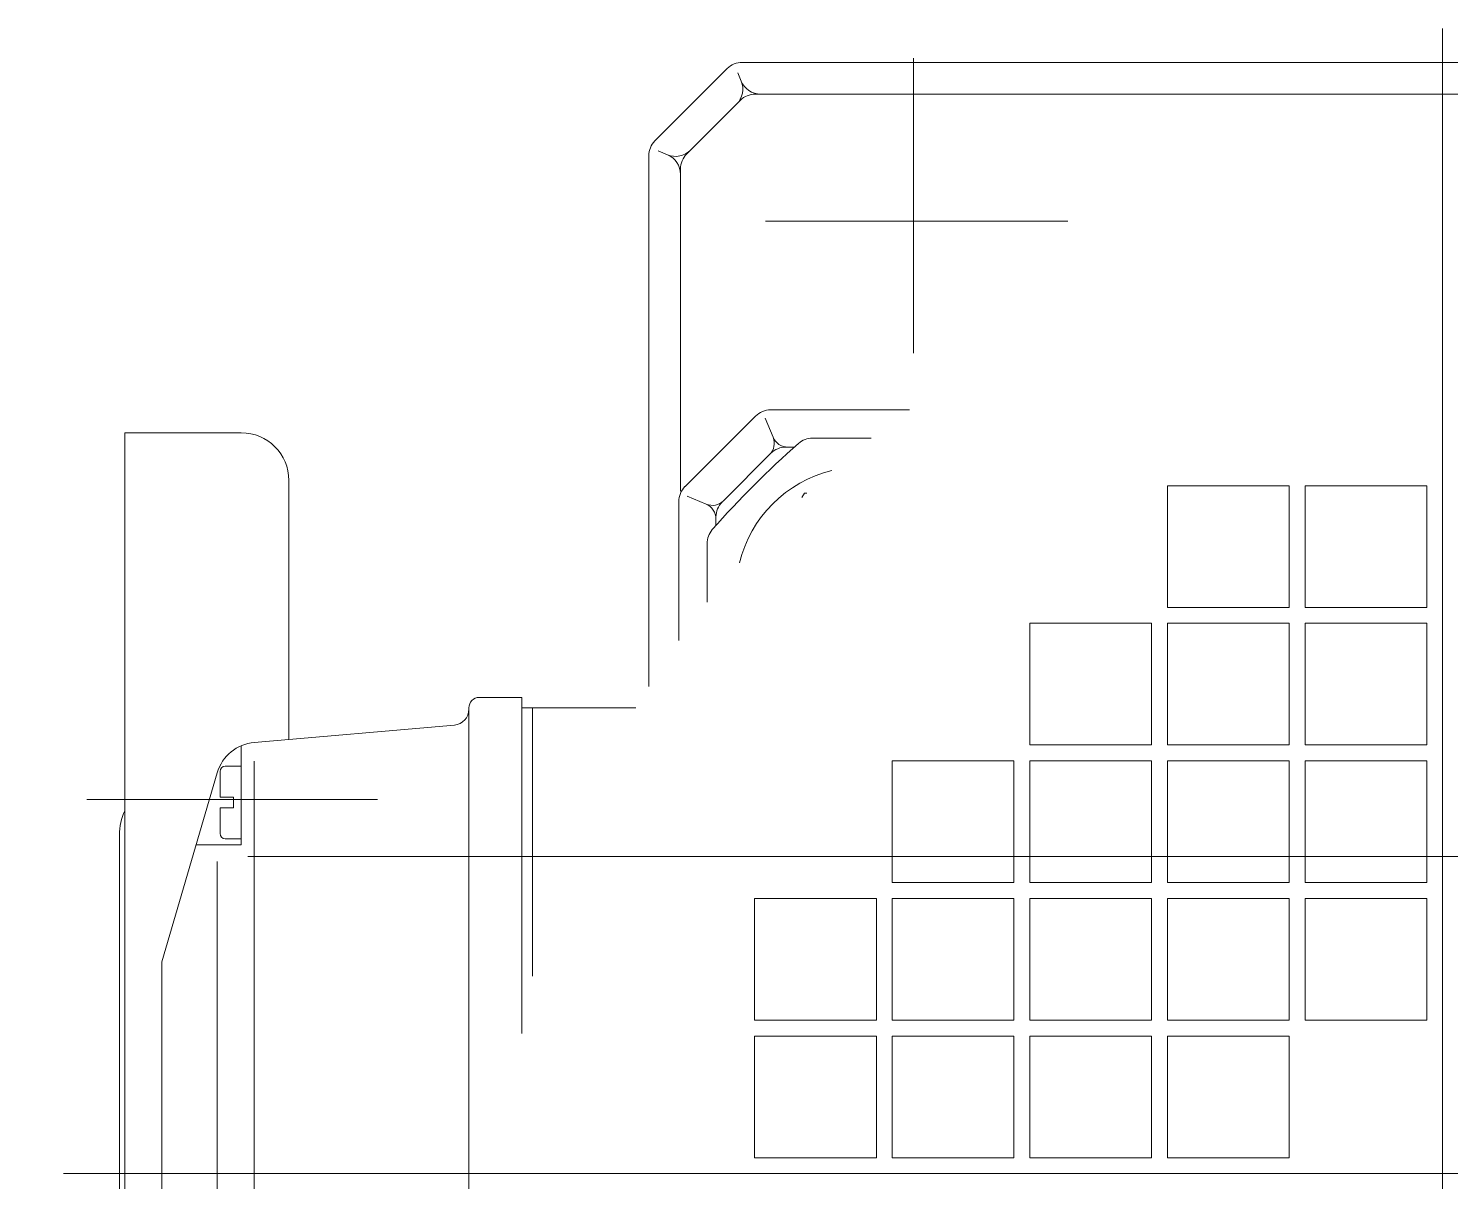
# Model space of a CAD drawing. Header units: millimetres. Extents: x 2085 to 2829, y 1347 to 1643.
# Drawn here: x 2162.0852 to 2162.2196, y 1608.437 to 1608.546 of the extents above; entities that cross this region are included whole.
import ezdxf

# ---------------------------------------------------------------- set-up
doc = ezdxf.new("R2010")
doc.units = ezdxf.units.MM
doc.linetypes.add('HIDDEN2', pattern=[0.1875, 0.125, -0.0625])
doc.layers.get('0').update_dxf_attribs({"color": 251, "lineweight": 9})
doc.layers.add('A-ESTRUCTURA-VIGAS', color=251, linetype='HIDDEN2', lineweight=13)
doc.layers.add('A-SANITARIOS', color=251, linetype='Continuous', lineweight=13)

# ---------------------------------------------------------------- blocks, each defined once
blk = doc.blocks.new('estructuras sotano 1')
at = {"layer": 'A-ESTRUCTURA-VIGAS'}
blk.add_lwpolyline([(13.07999995036516, 5.630015736445785), (18.93999988865107, 5.630015736445785)], dxfattribs=at)
blk = doc.blocks.new('BOMBAS-28.02.2025')
at = {"layer": 'A-SANITARIOS'}
for p, q in [((4.287866207043407, -5.759061563760042, -9.61752527069772e-07), (4.287866207043407, -5.541757486760616, -9.61752527069772e-07)), ((4.287866207043407, -5.759061563760042, -9.61752527069772e-07), (4.287866207043407, -5.541757486760616, -9.61752527069772e-07)), ((4.237866208160995, -5.544563364237547, -9.61752527069772e-07), (4.237866208160995, -5.572434641420841, -9.61752527069772e-07)), ((4.237866208160995, -5.544563364237547, -9.61752527069772e-07), (4.237866208160995, -5.572434641420841, -9.61752527069772e-07)), ((4.220282007212518, -5.545548543334007, -9.61752527069772e-07), (4.213453231583117, -5.55237714573741, -9.61752527069772e-07)), ((4.220282007212518, -5.545548543334007, -9.61752527069772e-07), (4.213453231583117, -5.55237714573741, -9.61752527069772e-07)), ((4.22159915251541, -5.546726372092962, -9.61752527069772e-07), (4.221280832047341, -5.545957904309034, -9.61752527069772e-07)), ((4.22159915251541, -5.546726372092962, -9.61752527069772e-07), (4.221280832047341, -5.545957904309034, -9.61752527069772e-07)), ((4.354035642201779, -5.544961282983422, -9.61752527069772e-07), (4.221693845669506, -5.544961282983422, -9.61752527069772e-07)), ((4.354035642201779, -5.544961282983422, -9.61752527069772e-07), (4.221693845669506, -5.544961282983422, -9.61752527069772e-07)), ((4.22152458151686, -5.548548584803939, -9.61752527069772e-07), (4.216452975029824, -5.553620059043169, -9.61752527069772e-07)), ((4.22152458151686, -5.548548584803939, -9.61752527069772e-07), (4.216452975029824, -5.553620059043169, -9.61752527069772e-07)), ((4.352793455327628, -5.547961283475161, -9.61752527069772e-07), (4.222937008569716, -5.547961283475161, -9.61752527069772e-07)), ((4.352793455327628, -5.547961283475161, -9.61752527069772e-07), (4.222937008569716, -5.547961283475161, -9.61752527069772e-07)), ((4.212866207788466, -5.553789867088199, -9.61752527069772e-07), (4.212866207788466, -5.603928690776229, -9.61752527069772e-07)), ((4.212866207788466, -5.553789867088199, -9.61752527069772e-07), (4.212866207788466, -5.603928690776229, -9.61752527069772e-07)), ((4.214632975141285, -5.553693192079663, -9.61752527069772e-07), (4.213757144490955, -5.553330404683948, -9.61752527069772e-07)), ((4.214632975141285, -5.553693192079663, -9.61752527069772e-07), (4.213757144490955, -5.553330404683948, -9.61752527069772e-07)), ((4.215866208280204, -5.555032724514604, -9.61752527069772e-07), (4.215866208280204, -5.585471598431468, -9.61752527069772e-07)), ((4.215866208280204, -5.555032724514604, -9.61752527069772e-07), (4.215866208280204, -5.585471598431468, -9.61752527069772e-07)), ((4.223886959458468, -5.559961283579469, -9.61752527069772e-07), (4.25245067870128, -5.559961283579469, -9.61752527069772e-07)), ((4.223886959458468, -5.559961283579469, -9.61752527069772e-07), (4.25245067870128, -5.559961283579469, -9.61752527069772e-07)), ((4.21628897471237, -5.58504893258214, -9.61752527069772e-07), (4.222953835705994, -5.578384071588516, -9.61752527069772e-07)), ((4.21628897471237, -5.58504893258214, -9.61752527069772e-07), (4.222953835705994, -5.578384071588516, -9.61752527069772e-07)), ((4.224367430637358, -5.577797770500183, -9.61752527069772e-07), (4.237503171170829, -5.577797770500183, -9.61752527069772e-07)), ((4.224367430637358, -5.577797770500183, -9.61752527069772e-07), (4.237503171170829, -5.577797770500183, -9.61752527069772e-07)), ((4.224611107463716, -5.580385107547045, -9.61752527069772e-07), (4.223866330663441, -5.578587086871266, -9.61752527069772e-07)), ((4.224611107463716, -5.580385107547045, -9.61752527069772e-07), (4.223866330663441, -5.578587086871266, -9.61752527069772e-07)), ((4.163364742154954, -5.579961374402046, -9.61752527069772e-07), (4.174364740232704, -5.579961374402046, -9.61752527069772e-07)), ((4.163364742154954, -5.579961374402046, -9.61752527069772e-07), (4.163364742154954, -5.719961190596223, -9.61752527069772e-07)), ((4.163364742154954, -5.579961374402046, -9.61752527069772e-07), (4.174364740232704, -5.579961374402046, -9.61752527069772e-07)), ((4.163364742154954, -5.579961374402046, -9.61752527069772e-07), (4.163364742154954, -5.719961190596223, -9.61752527069772e-07)), ((4.233886961097596, -5.580461284145713, -9.61752527069772e-07), (4.228338377753971, -5.580461284145713, -9.61752527069772e-07)), ((4.233886961097596, -5.580461284145713, -9.61752527069772e-07), (4.228338377753971, -5.580461284145713, -9.61752527069772e-07)), ((4.224408790672896, -5.581897852942348, -9.61752527069772e-07), (4.219925070385216, -5.586381576955318, -9.61752527069772e-07)), ((4.224408790672896, -5.581897852942348, -9.61752527069772e-07), (4.219925070385216, -5.586381576955318, -9.61752527069772e-07)), ((4.226621087844251, -5.581311289221048, -9.61752527069772e-07), (4.225822018663166, -5.581311289221048, -9.61752527069772e-07)), ((4.226621087844251, -5.581311289221048, -9.61752527069772e-07), (4.225822018663166, -5.581311289221048, -9.61752527069772e-07)), ((4.178864741901634, -5.584461161866784, -9.61752527069772e-07), (4.178864741901634, -5.608939860016108, -9.61752527069772e-07)), ((4.178864741901634, -5.584461161866784, -9.61752527069772e-07), (4.178864741901634, -5.608939860016108, -9.61752527069772e-07)), ((4.27336620746064, -5.584961283951998, -9.61752527069772e-07), (4.261866206506966, -5.584961283951998, -9.61752527069772e-07)), ((4.261866206506966, -5.584961283951998, -9.61752527069772e-07), (4.261866206506966, -5.596461283043027, -9.61752527069772e-07)), ((4.27336620746064, -5.584961283951998, -9.61752527069772e-07), (4.261866206506966, -5.584961283951998, -9.61752527069772e-07)), ((4.261866206506966, -5.584961283951998, -9.61752527069772e-07), (4.261866206506966, -5.596461283043027, -9.61752527069772e-07)), ((4.27336620746064, -5.584961283951998, -9.61752527069772e-07), (4.27336620746064, -5.596461283043027, -9.61752527069772e-07)), ((4.27336620746064, -5.584961283951998, -9.61752527069772e-07), (4.27336620746064, -5.596461283043027, -9.61752527069772e-07)), ((4.274866206775187, -5.584961283951998, -9.61752527069772e-07), (4.274866206775187, -5.596461283043027, -9.61752527069772e-07)), ((4.286366207728861, -5.584961283951998, -9.61752527069772e-07), (4.274866206775187, -5.584961283951998, -9.61752527069772e-07)), ((4.274866206775187, -5.584961283951998, -9.61752527069772e-07), (4.274866206775187, -5.596461283043027, -9.61752527069772e-07)), ((4.286366207728861, -5.584961283951998, -9.61752527069772e-07), (4.274866206775187, -5.584961283951998, -9.61752527069772e-07)), ((4.286366207728861, -5.584961283951998, -9.61752527069772e-07), (4.286366207728861, -5.596461283043027, -9.61752527069772e-07)), ((4.286366207728861, -5.584961283951998, -9.61752527069772e-07), (4.286366207728861, -5.596461283043027, -9.61752527069772e-07)), ((4.215702878515003, -5.586462534964085, -9.61752527069772e-07), (4.215702878515003, -5.599598063156009, -9.61752527069772e-07)), ((4.215702878515003, -5.586462534964085, -9.61752527069772e-07), (4.215702878515003, -5.599598063156009, -9.61752527069772e-07)), ((4.216486195306061, -5.585958950221539, -9.61752527069772e-07), (4.21828996783006, -5.586706101894379, -9.61752527069772e-07)), ((4.216486195306061, -5.585958950221539, -9.61752527069772e-07), (4.21828996783006, -5.586706101894379, -9.61752527069772e-07)), ((4.227581886778353, -5.585661076009274, -9.61752527069772e-07), (4.227337558026193, -5.586084257811308, -9.61752527069772e-07)), ((4.227581886778353, -5.585661076009274, -9.61752527069772e-07), (4.227337558026193, -5.586084257811308, -9.61752527069772e-07)), ((4.227581782470224, -5.585661051794887, -9.61752527069772e-07), (4.227787347714184, -5.585661051794887, -9.61752527069772e-07)), ((4.227581782470224, -5.585661051794887, -9.61752527069772e-07), (4.227787347714184, -5.585661051794887, -9.61752527069772e-07)), ((4.219216304103611, -5.588716227561235, -9.61752527069772e-07), (4.219216304103611, -5.587917948141694, -9.61752527069772e-07)), ((4.219216304103611, -5.588716227561235, -9.61752527069772e-07), (4.219216304103611, -5.587917948141694, -9.61752527069772e-07)), ((4.218368157948134, -5.59597959369421, -9.61752527069772e-07), (4.218368157948134, -5.59043232165277, -9.61752527069772e-07)), ((4.218368157948134, -5.59597959369421, -9.61752527069772e-07), (4.218368157948134, -5.59043232165277, -9.61752527069772e-07)), ((4.27336620746064, -5.596461283043027, -9.61752527069772e-07), (4.261866206506966, -5.596461283043027, -9.61752527069772e-07)), ((4.27336620746064, -5.596461283043027, -9.61752527069772e-07), (4.261866206506966, -5.596461283043027, -9.61752527069772e-07)), ((4.286366207728861, -5.596461283043027, -9.61752527069772e-07), (4.274866206775187, -5.596461283043027, -9.61752527069772e-07)), ((4.286366207728861, -5.596461283043027, -9.61752527069772e-07), (4.274866206775187, -5.596461283043027, -9.61752527069772e-07)), ((4.260366207192419, -5.597961282357574, -9.61752527069772e-07), (4.24886620810139, -5.597961282357574, -9.61752527069772e-07)), ((4.24886620810139, -5.597961282357574, -9.61752527069772e-07), (4.24886620810139, -5.609461283311248, -9.61752527069772e-07)), ((4.260366207192419, -5.597961282357574, -9.61752527069772e-07), (4.24886620810139, -5.597961282357574, -9.61752527069772e-07)), ((4.24886620810139, -5.597961282357574, -9.61752527069772e-07), (4.24886620810139, -5.609461283311248, -9.61752527069772e-07)), ((4.260366207192419, -5.597961282357574, -9.61752527069772e-07), (4.260366207192419, -5.609461283311248, -9.61752527069772e-07)), ((4.260366207192419, -5.597961282357574, -9.61752527069772e-07), (4.260366207192419, -5.609461283311248, -9.61752527069772e-07)), ((4.27336620746064, -5.597961282357574, -9.61752527069772e-07), (4.261866206506966, -5.597961282357574, -9.61752527069772e-07)), ((4.261866206506966, -5.597961282357574, -9.61752527069772e-07), (4.261866206506966, -5.609461283311248, -9.61752527069772e-07)), ((4.27336620746064, -5.597961282357574, -9.61752527069772e-07), (4.261866206506966, -5.597961282357574, -9.61752527069772e-07)), ((4.261866206506966, -5.597961282357574, -9.61752527069772e-07), (4.261866206506966, -5.609461283311248, -9.61752527069772e-07)), ((4.27336620746064, -5.597961282357574, -9.61752527069772e-07), (4.27336620746064, -5.609461283311248, -9.61752527069772e-07)), ((4.27336620746064, -5.597961282357574, -9.61752527069772e-07), (4.27336620746064, -5.609461283311248, -9.61752527069772e-07)), ((4.286366207728861, -5.597961282357574, -9.61752527069772e-07), (4.274866206775187, -5.597961282357574, -9.61752527069772e-07)), ((4.274866206775187, -5.597961282357574, -9.61752527069772e-07), (4.274866206775187, -5.609461283311248, -9.61752527069772e-07)), ((4.286366207728861, -5.597961282357574, -9.61752527069772e-07), (4.274866206775187, -5.597961282357574, -9.61752527069772e-07)), ((4.274866206775187, -5.597961282357574, -9.61752527069772e-07), (4.274866206775187, -5.609461283311248, -9.61752527069772e-07)), ((4.286366207728861, -5.597961282357574, -9.61752527069772e-07), (4.286366207728861, -5.609461283311248, -9.61752527069772e-07)), ((4.286366207728861, -5.597961282357574, -9.61752527069772e-07), (4.286366207728861, -5.609461283311248, -9.61752527069772e-07)), ((4.200866207684157, -5.60496131516993, -9.61752527069772e-07), (4.196866207028506, -5.60496131516993, -9.61752527069772e-07)), ((4.200866207684157, -5.60496131516993, -9.61752527069772e-07), (4.196866207028506, -5.60496131516993, -9.61752527069772e-07)), ((4.200866207684157, -5.60496131516993, -9.61752527069772e-07), (4.200866207684157, -5.636732522398233, -9.61752527069772e-07)), ((4.200866207684157, -5.60496131516993, -9.61752527069772e-07), (4.200866207684157, -5.636732522398233, -9.61752527069772e-07)), ((4.195866206864594, -5.605961283668876, -9.61752527069772e-07), (4.195866206864594, -5.606086283922195, -9.61752527069772e-07)), ((4.195866206864594, -5.605961283668876, -9.61752527069772e-07), (4.195866206864594, -5.606086283922195, -9.61752527069772e-07)), ((4.195866206864594, -5.606086283922195, -9.61752527069772e-07), (4.195866206864594, -5.693836526945233, -9.61752527069772e-07)), ((4.195866206864594, -5.606086283922195, -9.61752527069772e-07), (4.195866206864594, -5.693836526945233, -9.61752527069772e-07)), ((4.211656002531527, -5.605961313471198, -9.61752527069772e-07), (4.200866207684157, -5.605961313471198, -9.61752527069772e-07)), ((4.211656002531527, -5.605961313471198, -9.61752527069772e-07), (4.200866207684157, -5.605961313471198, -9.61752527069772e-07)), ((4.20186620784807, -5.605961313471198, -9.61752527069772e-07), (4.20186620784807, -5.631306802853942, -9.61752527069772e-07)), ((4.20186620784807, -5.605961313471198, -9.61752527069772e-07), (4.20186620784807, -5.631306802853942, -9.61752527069772e-07)), ((4.175590327213285, -5.609224550426006, -9.61752527069772e-07), (4.194496030191658, -5.60758057795465, -9.61752527069772e-07)), ((4.175590327213285, -5.609224550426006, -9.61752527069772e-07), (4.194496030191658, -5.60758057795465, -9.61752527069772e-07)), ((4.174366207997082, -5.609530864283442, -9.61752527069772e-07), (4.174366207997082, -5.618898050859571, -9.61752527069772e-07)), ((4.174366207997082, -5.609530864283442, -9.61752527069772e-07), (4.174366207997082, -5.618898050859571, -9.61752527069772e-07)), ((4.260366207192419, -5.609461283311248, -9.61752527069772e-07), (4.24886620810139, -5.609461283311248, -9.61752527069772e-07)), ((4.260366207192419, -5.609461283311248, -9.61752527069772e-07), (4.24886620810139, -5.609461283311248, -9.61752527069772e-07)), ((4.27336620746064, -5.609461283311248, -9.61752527069772e-07), (4.261866206506966, -5.609461283311248, -9.61752527069772e-07)), ((4.27336620746064, -5.609461283311248, -9.61752527069772e-07), (4.261866206506966, -5.609461283311248, -9.61752527069772e-07)), ((4.286366207728861, -5.609461283311248, -9.61752527069772e-07), (4.274866206775187, -5.609461283311248, -9.61752527069772e-07)), ((4.286366207728861, -5.609461283311248, -9.61752527069772e-07), (4.274866206775187, -5.609461283311248, -9.61752527069772e-07)), ((4.166866207699059, -5.629961429163814, -9.61752527069772e-07), (4.17209796255338, -5.612086260691285, -9.61752527069772e-07)), ((4.166866207699059, -5.629961429163814, -9.61752527069772e-07), (4.17209796255338, -5.612086260691285, -9.61752527069772e-07)), ((4.172357907722471, -5.61196805909276, -9.61752527069772e-07), (4.172357907722471, -5.614398051053286, -9.61752527069772e-07)), ((4.172357907722471, -5.61196805909276, -9.61752527069772e-07), (4.172357907722471, -5.614398051053286, -9.61752527069772e-07)), ((4.174366207997082, -5.611468058079481, -9.61752527069772e-07), (4.172857906873105, -5.611468058079481, -9.61752527069772e-07)), ((4.174366207997082, -5.611468058079481, -9.61752527069772e-07), (4.172857906873105, -5.611468058079481, -9.61752527069772e-07)), ((4.175590573082445, -5.610976694151759, -9.61752527069772e-07), (4.175590573082445, -5.689256235957146, -9.61752527069772e-07)), ((4.175590573082445, -5.610976694151759, -9.61752527069772e-07), (4.175590573082445, -5.689256235957146, -9.61752527069772e-07)), ((4.247366206924198, -5.610961282625794, -9.61752527069772e-07), (4.235866207833169, -5.610961282625794, -9.61752527069772e-07)), ((4.235866207833169, -5.610961282625794, -9.61752527069772e-07), (4.235866207833169, -5.622461283579469, -9.61752527069772e-07)), ((4.247366206924198, -5.610961282625794, -9.61752527069772e-07), (4.235866207833169, -5.610961282625794, -9.61752527069772e-07)), ((4.235866207833169, -5.610961282625794, -9.61752527069772e-07), (4.235866207833169, -5.622461283579469, -9.61752527069772e-07)), ((4.247366206924198, -5.610961282625794, -9.61752527069772e-07), (4.247366206924198, -5.622461283579469, -9.61752527069772e-07)), ((4.247366206924198, -5.610961282625794, -9.61752527069772e-07), (4.247366206924198, -5.622461283579469, -9.61752527069772e-07)), ((4.260366207192419, -5.610961282625794, -9.61752527069772e-07), (4.24886620810139, -5.610961282625794, -9.61752527069772e-07)), ((4.24886620810139, -5.610961282625794, -9.61752527069772e-07), (4.24886620810139, -5.622461283579469, -9.61752527069772e-07)), ((4.260366207192419, -5.610961282625794, -9.61752527069772e-07), (4.24886620810139, -5.610961282625794, -9.61752527069772e-07)), ((4.24886620810139, -5.610961282625794, -9.61752527069772e-07), (4.24886620810139, -5.622461283579469, -9.61752527069772e-07)), ((4.260366207192419, -5.610961282625794, -9.61752527069772e-07), (4.260366207192419, -5.622461283579469, -9.61752527069772e-07)), ((4.260366207192419, -5.610961282625794, -9.61752527069772e-07), (4.260366207192419, -5.622461283579469, -9.61752527069772e-07)), ((4.27336620746064, -5.610961282625794, -9.61752527069772e-07), (4.261866206506966, -5.610961282625794, -9.61752527069772e-07)), ((4.261866206506966, -5.610961282625794, -9.61752527069772e-07), (4.261866206506966, -5.622461283579469, -9.61752527069772e-07)), ((4.27336620746064, -5.610961282625794, -9.61752527069772e-07), (4.261866206506966, -5.610961282625794, -9.61752527069772e-07)), ((4.261866206506966, -5.610961282625794, -9.61752527069772e-07), (4.261866206506966, -5.622461283579469, -9.61752527069772e-07)), ((4.27336620746064, -5.610961282625794, -9.61752527069772e-07), (4.27336620746064, -5.622461283579469, -9.61752527069772e-07)), ((4.27336620746064, -5.610961282625794, -9.61752527069772e-07), (4.27336620746064, -5.622461283579469, -9.61752527069772e-07)), ((4.286366207728861, -5.610961282625794, -9.61752527069772e-07), (4.274866206775187, -5.610961282625794, -9.61752527069772e-07)), ((4.274866206775187, -5.610961282625794, -9.61752527069772e-07), (4.274866206775187, -5.622461283579469, -9.61752527069772e-07)), ((4.286366207728861, -5.610961282625794, -9.61752527069772e-07), (4.274866206775187, -5.610961282625794, -9.61752527069772e-07)), ((4.274866206775187, -5.610961282625794, -9.61752527069772e-07), (4.274866206775187, -5.622461283579469, -9.61752527069772e-07)), ((4.286366207728861, -5.610961282625794, -9.61752527069772e-07), (4.286366207728861, -5.622461283579469, -9.61752527069772e-07)), ((4.286366207728861, -5.610961282625794, -9.61752527069772e-07), (4.286366207728861, -5.622461283579469, -9.61752527069772e-07)), ((4.159773431922076, -5.614605905488133, -9.61752527069772e-07), (4.187232418189524, -5.614605905488133, -9.61752527069772e-07)), ((4.159773431922076, -5.614605905488133, -9.61752527069772e-07), (4.187232418189524, -5.614605905488133, -9.61752527069772e-07)), ((4.172357907722471, -5.614398051053286, -9.61752527069772e-07), (4.173627928103087, -5.614398051053286, -9.61752527069772e-07)), ((4.172357907722471, -5.614398051053286, -9.61752527069772e-07), (4.173627928103087, -5.614398051053286, -9.61752527069772e-07)), ((4.173627928103087, -5.614398051053286, -9.61752527069772e-07), (4.173627928103087, -5.615398051217198, -9.61752527069772e-07)), ((4.173627928103087, -5.614398051053286, -9.61752527069772e-07), (4.173627928103087, -5.615398051217198, -9.61752527069772e-07)), ((4.173627928103087, -5.615398051217198, -9.61752527069772e-07), (4.172357907722471, -5.615398051217198, -9.61752527069772e-07)), ((4.172357907722471, -5.615398051217198, -9.61752527069772e-07), (4.172357907722471, -5.617828043177724, -9.61752527069772e-07)), ((4.173627928103087, -5.615398051217198, -9.61752527069772e-07), (4.172357907722471, -5.615398051217198, -9.61752527069772e-07)), ((4.172357907722471, -5.615398051217198, -9.61752527069772e-07), (4.172357907722471, -5.617828043177724, -9.61752527069772e-07)), ((4.16286474300432, -5.617961008101702, -9.61752527069772e-07), (4.16286474300432, -5.681961558759212, -9.61752527069772e-07)), ((4.16286474300432, -5.617961008101702, -9.61752527069772e-07), (4.16286474300432, -5.681961558759212, -9.61752527069772e-07)), ((4.172857906873105, -5.618328044191003, -9.61752527069772e-07), (4.174366207997082, -5.618328044191003, -9.61752527069772e-07)), ((4.172857906873105, -5.618328044191003, -9.61752527069772e-07), (4.174366207997082, -5.618328044191003, -9.61752527069772e-07)), ((4.170104244927643, -5.618898050859571, -9.61752527069772e-07), (4.174366207997082, -5.618898050859571, -9.61752527069772e-07)), ((4.170104244927643, -5.618898050859571, -9.61752527069772e-07), (4.174366207997082, -5.618898050859571, -9.61752527069772e-07)), ((4.17209814322996, -5.620464945212007, -9.61752527069772e-07), (4.17209814322996, -5.678949808701873, -9.61752527069772e-07)), ((4.17209814322996, -5.620464945212007, -9.61752527069772e-07), (4.17209814322996, -5.678949808701873, -9.61752527069772e-07)), ((4.247366206924198, -5.622461283579469, -9.61752527069772e-07), (4.235866207833169, -5.622461283579469, -9.61752527069772e-07)), ((4.247366206924198, -5.622461283579469, -9.61752527069772e-07), (4.235866207833169, -5.622461283579469, -9.61752527069772e-07)), ((4.260366207192419, -5.622461283579469, -9.61752527069772e-07), (4.24886620810139, -5.622461283579469, -9.61752527069772e-07)), ((4.260366207192419, -5.622461283579469, -9.61752527069772e-07), (4.24886620810139, -5.622461283579469, -9.61752527069772e-07)), ((4.27336620746064, -5.622461283579469, -9.61752527069772e-07), (4.261866206506966, -5.622461283579469, -9.61752527069772e-07)), ((4.27336620746064, -5.622461283579469, -9.61752527069772e-07), (4.261866206506966, -5.622461283579469, -9.61752527069772e-07)), ((4.286366207728861, -5.622461283579469, -9.61752527069772e-07), (4.274866206775187, -5.622461283579469, -9.61752527069772e-07)), ((4.286366207728861, -5.622461283579469, -9.61752527069772e-07), (4.274866206775187, -5.622461283579469, -9.61752527069772e-07)), ((4.234366206655977, -5.623961282894015, -9.61752527069772e-07), (4.222866209427593, -5.623961282894015, -9.61752527069772e-07)), ((4.222866209427593, -5.623961282894015, -9.61752527069772e-07), (4.222866209427593, -5.63546128384769, -9.61752527069772e-07)), ((4.234366206655977, -5.623961282894015, -9.61752527069772e-07), (4.222866209427593, -5.623961282894015, -9.61752527069772e-07)), ((4.222866209427593, -5.623961282894015, -9.61752527069772e-07), (4.222866209427593, -5.63546128384769, -9.61752527069772e-07)), ((4.234366206655977, -5.623961282894015, -9.61752527069772e-07), (4.234366206655977, -5.63546128384769, -9.61752527069772e-07)), ((4.234366206655977, -5.623961282894015, -9.61752527069772e-07), (4.234366206655977, -5.63546128384769, -9.61752527069772e-07)), ((4.247366206924198, -5.623961282894015, -9.61752527069772e-07), (4.235866207833169, -5.623961282894015, -9.61752527069772e-07)), ((4.235866207833169, -5.623961282894015, -9.61752527069772e-07), (4.235866207833169, -5.63546128384769, -9.61752527069772e-07)), ((4.247366206924198, -5.623961282894015, -9.61752527069772e-07), (4.235866207833169, -5.623961282894015, -9.61752527069772e-07)), ((4.235866207833169, -5.623961282894015, -9.61752527069772e-07), (4.235866207833169, -5.63546128384769, -9.61752527069772e-07)), ((4.247366206924198, -5.623961282894015, -9.61752527069772e-07), (4.247366206924198, -5.63546128384769, -9.61752527069772e-07)), ((4.247366206924198, -5.623961282894015, -9.61752527069772e-07), (4.247366206924198, -5.63546128384769, -9.61752527069772e-07)), ((4.260366207192419, -5.623961282894015, -9.61752527069772e-07), (4.24886620810139, -5.623961282894015, -9.61752527069772e-07)), ((4.24886620810139, -5.623961282894015, -9.61752527069772e-07), (4.24886620810139, -5.63546128384769, -9.61752527069772e-07)), ((4.260366207192419, -5.623961282894015, -9.61752527069772e-07), (4.24886620810139, -5.623961282894015, -9.61752527069772e-07)), ((4.24886620810139, -5.623961282894015, -9.61752527069772e-07), (4.24886620810139, -5.63546128384769, -9.61752527069772e-07)), ((4.260366207192419, -5.623961282894015, -9.61752527069772e-07), (4.260366207192419, -5.63546128384769, -9.61752527069772e-07)), ((4.260366207192419, -5.623961282894015, -9.61752527069772e-07), (4.260366207192419, -5.63546128384769, -9.61752527069772e-07)), ((4.27336620746064, -5.623961282894015, -9.61752527069772e-07), (4.261866206506966, -5.623961282894015, -9.61752527069772e-07)), ((4.261866206506966, -5.623961282894015, -9.61752527069772e-07), (4.261866206506966, -5.63546128384769, -9.61752527069772e-07)), ((4.27336620746064, -5.623961282894015, -9.61752527069772e-07), (4.261866206506966, -5.623961282894015, -9.61752527069772e-07)), ((4.261866206506966, -5.623961282894015, -9.61752527069772e-07), (4.261866206506966, -5.63546128384769, -9.61752527069772e-07)), ((4.27336620746064, -5.623961282894015, -9.61752527069772e-07), (4.27336620746064, -5.63546128384769, -9.61752527069772e-07)), ((4.27336620746064, -5.623961282894015, -9.61752527069772e-07), (4.27336620746064, -5.63546128384769, -9.61752527069772e-07)), ((4.274866206775187, -5.623961282894015, -9.61752527069772e-07), (4.274866206775187, -5.63546128384769, -9.61752527069772e-07)), ((4.286366207728861, -5.623961282894015, -9.61752527069772e-07), (4.274866206775187, -5.623961282894015, -9.61752527069772e-07)), ((4.274866206775187, -5.623961282894015, -9.61752527069772e-07), (4.274866206775187, -5.63546128384769, -9.61752527069772e-07)), ((4.286366207728861, -5.623961282894015, -9.61752527069772e-07), (4.274866206775187, -5.623961282894015, -9.61752527069772e-07)), ((4.286366207728861, -5.623961282894015, -9.61752527069772e-07), (4.286366207728861, -5.63546128384769, -9.61752527069772e-07)), ((4.286366207728861, -5.623961282894015, -9.61752527069772e-07), (4.286366207728861, -5.63546128384769, -9.61752527069772e-07)), ((4.166866207699059, -5.629961313679814, -9.61752527069772e-07), (4.166866207699059, -5.6699612531811, -9.61752527069772e-07)), ((4.166866207699059, -5.629961313679814, -9.61752527069772e-07), (4.166866207699059, -5.6699612531811, -9.61752527069772e-07)), ((4.234366206655977, -5.63546128384769, -9.61752527069772e-07), (4.222866209427593, -5.63546128384769, -9.61752527069772e-07)), ((4.234366206655977, -5.63546128384769, -9.61752527069772e-07), (4.222866209427593, -5.63546128384769, -9.61752527069772e-07)), ((4.247366206924198, -5.63546128384769, -9.61752527069772e-07), (4.235866207833169, -5.63546128384769, -9.61752527069772e-07)), ((4.247366206924198, -5.63546128384769, -9.61752527069772e-07), (4.235866207833169, -5.63546128384769, -9.61752527069772e-07)), ((4.260366207192419, -5.63546128384769, -9.61752527069772e-07), (4.24886620810139, -5.63546128384769, -9.61752527069772e-07)), ((4.260366207192419, -5.63546128384769, -9.61752527069772e-07), (4.24886620810139, -5.63546128384769, -9.61752527069772e-07)), ((4.27336620746064, -5.63546128384769, -9.61752527069772e-07), (4.261866206506966, -5.63546128384769, -9.61752527069772e-07)), ((4.27336620746064, -5.63546128384769, -9.61752527069772e-07), (4.261866206506966, -5.63546128384769, -9.61752527069772e-07)), ((4.286366207728861, -5.63546128384769, -9.61752527069772e-07), (4.274866206775187, -5.63546128384769, -9.61752527069772e-07)), ((4.286366207728861, -5.63546128384769, -9.61752527069772e-07), (4.274866206775187, -5.63546128384769, -9.61752527069772e-07)), ((4.234366206655977, -5.636961283162236, -9.61752527069772e-07), (4.222866209427593, -5.636961283162236, -9.61752527069772e-07)), ((4.222866209427593, -5.636961283162236, -9.61752527069772e-07), (4.222866209427593, -5.648461284115911, -9.61752527069772e-07)), ((4.234366206655977, -5.636961283162236, -9.61752527069772e-07), (4.222866209427593, -5.636961283162236, -9.61752527069772e-07)), ((4.222866209427593, -5.636961283162236, -9.61752527069772e-07), (4.222866209427593, -5.648461284115911, -9.61752527069772e-07)), ((4.234366206655977, -5.636961283162236, -9.61752527069772e-07), (4.234366206655977, -5.648461284115911, -9.61752527069772e-07)), ((4.234366206655977, -5.636961283162236, -9.61752527069772e-07), (4.234366206655977, -5.648461284115911, -9.61752527069772e-07)), ((4.235866207833169, -5.636961283162236, -9.61752527069772e-07), (4.235866207833169, -5.648461284115911, -9.61752527069772e-07)), ((4.247366206924198, -5.636961283162236, -9.61752527069772e-07), (4.235866207833169, -5.636961283162236, -9.61752527069772e-07)), ((4.235866207833169, -5.636961283162236, -9.61752527069772e-07), (4.235866207833169, -5.648461284115911, -9.61752527069772e-07)), ((4.247366206924198, -5.636961283162236, -9.61752527069772e-07), (4.235866207833169, -5.636961283162236, -9.61752527069772e-07)), ((4.247366206924198, -5.636961283162236, -9.61752527069772e-07), (4.247366206924198, -5.648461284115911, -9.61752527069772e-07)), ((4.247366206924198, -5.636961283162236, -9.61752527069772e-07), (4.247366206924198, -5.648461284115911, -9.61752527069772e-07)), ((4.24886620810139, -5.636961283162236, -9.61752527069772e-07), (4.24886620810139, -5.648461284115911, -9.61752527069772e-07)), ((4.260366207192419, -5.636961283162236, -9.61752527069772e-07), (4.24886620810139, -5.636961283162236, -9.61752527069772e-07)), ((4.24886620810139, -5.636961283162236, -9.61752527069772e-07), (4.24886620810139, -5.648461284115911, -9.61752527069772e-07)), ((4.260366207192419, -5.636961283162236, -9.61752527069772e-07), (4.24886620810139, -5.636961283162236, -9.61752527069772e-07)), ((4.260366207192419, -5.636961283162236, -9.61752527069772e-07), (4.260366207192419, -5.648461284115911, -9.61752527069772e-07)), ((4.260366207192419, -5.636961283162236, -9.61752527069772e-07), (4.260366207192419, -5.648461284115911, -9.61752527069772e-07)), ((4.261866206506966, -5.636961283162236, -9.61752527069772e-07), (4.261866206506966, -5.648461284115911, -9.61752527069772e-07)), ((4.27336620746064, -5.636961283162236, -9.61752527069772e-07), (4.261866206506966, -5.636961283162236, -9.61752527069772e-07)), ((4.261866206506966, -5.636961283162236, -9.61752527069772e-07), (4.261866206506966, -5.648461284115911, -9.61752527069772e-07)), ((4.27336620746064, -5.636961283162236, -9.61752527069772e-07), (4.261866206506966, -5.636961283162236, -9.61752527069772e-07)), ((4.27336620746064, -5.636961283162236, -9.61752527069772e-07), (4.27336620746064, -5.648461284115911, -9.61752527069772e-07)), ((4.27336620746064, -5.636961283162236, -9.61752527069772e-07), (4.27336620746064, -5.648461284115911, -9.61752527069772e-07)), ((4.234366206655977, -5.648461284115911, -9.61752527069772e-07), (4.222866209427593, -5.648461284115911, -9.61752527069772e-07)), ((4.234366206655977, -5.648461284115911, -9.61752527069772e-07), (4.222866209427593, -5.648461284115911, -9.61752527069772e-07)), ((4.247366206924198, -5.648461284115911, -9.61752527069772e-07), (4.235866207833169, -5.648461284115911, -9.61752527069772e-07)), ((4.247366206924198, -5.648461284115911, -9.61752527069772e-07), (4.235866207833169, -5.648461284115911, -9.61752527069772e-07)), ((4.260366207192419, -5.648461284115911, -9.61752527069772e-07), (4.24886620810139, -5.648461284115911, -9.61752527069772e-07)), ((4.260366207192419, -5.648461284115911, -9.61752527069772e-07), (4.24886620810139, -5.648461284115911, -9.61752527069772e-07)), ((4.27336620746064, -5.648461284115911, -9.61752527069772e-07), (4.261866206506966, -5.648461284115911, -9.61752527069772e-07)), ((4.27336620746064, -5.648461284115911, -9.61752527069772e-07), (4.261866206506966, -5.648461284115911, -9.61752527069772e-07)), ((4.418448971788166, -5.649961283430457, -9.61752527069772e-07), (4.157569332252024, -5.649961283430457, -9.61752527069772e-07)), ((4.418448971788166, -5.649961283430457, -9.61752527069772e-07), (4.157569332252024, -5.649961283430457, -9.61752527069772e-07))]:
    blk.add_line(p, q, dxfattribs=at)
for centre, radius, start, end in [((4.221693845669506, -5.546961283311248, -9.61752527069772e-07), 0.002, 89.99998185731002, 134.9951918588149), ((4.221693845669506, -5.546961283311248, -9.61752527069772e-07), 0.002, 89.99998185731002, 134.9951918588149), ((4.219749264622806, -5.547491891309619, -9.61752527069772e-07), 0.002, 315.0002377859355, 22.50001595944444), ((4.219749264622806, -5.547491891309619, -9.61752527069772e-07), 0.002, 315.0002377859355, 22.50001595944444), ((4.22344481779146, -5.545961314812303, -9.61752527069772e-07), 0.002, 202.5008651111398, 270.0006740542937), ((4.22344481779146, -5.545961314812303, -9.61752527069772e-07), 0.002, 202.5008651111398, 270.0006740542937), ((4.222937008569716, -5.549961283802986, -9.61752527069772e-07), 0.002, 89.99981793276994, 134.9991260484889), ((4.222937008569716, -5.549961283802986, -9.61752527069772e-07), 0.002, 89.99981793276994, 134.9991260484889), ((4.214865230227588, -5.553789773955941, -9.61752527069772e-07), 0.002, 134.9992528297655, 180.0003090660599), ((4.214865230227588, -5.553789773955941, -9.61752527069772e-07), 0.002, 134.9992528297655, 180.0003090660599), ((4.215396480838535, -5.551844706758857, -9.61752527069772e-07), 0.002, 247.5046530454991, 315.0027438662729), ((4.215396480838535, -5.551844706758857, -9.61752527069772e-07), 0.002, 247.5046530454991, 315.0027438662729), ((4.213865718076704, -5.555540170520544, -9.61752527069772e-07), 0.002, 359.9997229504518, 67.49308800704956), ((4.213865718076704, -5.555540170520544, -9.61752527069772e-07), 0.002, 359.9997229504518, 67.49308800704956), ((4.217865474725841, -5.555032694712281, -9.61752527069772e-07), 0.002, 134.9995260105073, 180.0004181356433), ((4.217865474725841, -5.555032694712281, -9.61752527069772e-07), 0.002, 134.9995260105073, 180.0004181356433), ((4.224367430637358, -5.579797770828009, -9.61752527069772e-07), 0.002, 89.99353394527543, 134.9999999245364), ((4.224367430637358, -5.579797770828009, -9.61752527069772e-07), 0.002, 89.99353394527543, 134.9999999245364), ((4.174366207997082, -5.584461161866784, -9.61752527069772e-07), 0.004499994, 359.9999641415069, 89.99994791980758), ((4.174366207997082, -5.584461161866784, -9.61752527069772e-07), 0.004499994, 359.9999641415069, 89.99994791980758), ((4.287867916951654, -5.649961283430457, -9.61752527069772e-07), 0.092, 131.409669788952, 138.5904808172768), ((4.287867916951654, -5.649961283430457, -9.61752527069772e-07), 0.092, 131.409669788952, 138.5904808172768), ((4.223224362562178, -5.580959361046553, -9.61752527069772e-07), 0.0015, 314.9998378286336, 22.50035395603336), ((4.223224362562178, -5.580959361046553, -9.61752527069772e-07), 0.0015, 314.9998378286336, 22.50035395603336), ((4.225996090302942, -5.579811289906502, -9.61752527069772e-07), 0.0015, 202.5002639118365, 269.9998540047065), ((4.225996090302942, -5.579811289906502, -9.61752527069772e-07), 0.0015, 202.5002639118365, 269.9998540047065), ((4.228338377753971, -5.582461282610893, -9.61752527069772e-07), 0.002, 89.99997502712085, 131.4096158963332), ((4.228338377753971, -5.582461282610893, -9.61752527069772e-07), 0.002, 89.99997502712085, 131.4096158963332), ((4.225822018663166, -5.583311289548874, -9.61752527069772e-07), 0.002, 90.00036392101674, 135.0002740084836), ((4.225822018663166, -5.583311289548874, -9.61752527069772e-07), 0.002, 90.00036392101674, 135.0002740084836), ((4.233066402579425, -5.59516111202538, -9.61752527069772e-07), 0.012, 103.9767549766126, 166.0228559453421), ((4.233066402579425, -5.59516111202538, -9.61752527069772e-07), 0.012, 103.9767549766126, 166.0228559453421), ((4.217702146823285, -5.586462534964085, -9.61752527069772e-07), 0.002, 135.000058786177, 180.0001861226549), ((4.217702146823285, -5.586462534964085, -9.61752527069772e-07), 0.002, 135.000058786177, 180.0001861226549), ((4.218863520974992, -5.585320077836514, -9.61752527069772e-07), 0.0015, 247.4995721551902, 314.9993458021514), ((4.218863520974992, -5.585320077836514, -9.61752527069772e-07), 0.0015, 247.4995721551902, 314.9993458021514), ((4.221215572411893, -5.587917856872082, -9.61752527069772e-07), 0.002, 135.0003319633814, 180.0000219846714), ((4.221215572411893, -5.587917856872082, -9.61752527069772e-07), 0.002, 135.0003319633814, 180.0000219846714), ((4.217715574632166, -5.588091714307666, -9.61752527069772e-07), 0.0015, 359.9998721473965, 67.5004100337465), ((4.217715574632166, -5.588091714307666, -9.61752527069772e-07), 0.0015, 359.9998721473965, 67.5004100337465), ((4.22036816200125, -5.59043232165277, -9.61752527069772e-07), 0.002, 138.5903989968054, 179.9999780153286), ((4.22036816200125, -5.59043232165277, -9.61752527069772e-07), 0.002, 138.5903989968054, 179.9999780153286), ((4.196866207028506, -5.605961283668876, -9.61752527069772e-07), 0.001, 90.00002689386986, 180.0000219846714), ((4.196866207028506, -5.605961283668876, -9.61752527069772e-07), 0.001, 90.00002689386986, 180.0000219846714), ((4.194366207550047, -5.606086283922195, -9.61752527069772e-07), 0.0015, 274.9695540185591, 0), ((4.194366207550047, -5.606086283922195, -9.61752527069772e-07), 0.0015, 274.9695540185591, 0), ((4.175937006453751, -5.61320960521698, -9.61752527069772e-07), 0.003999999000000001, 94.9697849312172, 163.6868489980648), ((4.175937006453751, -5.61320960521698, -9.61752527069772e-07), 0.003999999000000001, 94.9697849312172, 163.6868489980648), ((4.172857906873105, -5.61196805909276, -9.61752527069772e-07), 0.0005, 90.0000298820776, 179.9999641415069), ((4.172857906873105, -5.61196805909276, -9.61752527069772e-07), 0.0005, 90.0000298820776, 179.9999641415069), ((4.168366207013605, -5.617961008101702, -9.61752527069772e-07), 0.005499992, 155.4168561150871, 179.9999641415069), ((4.168366207013605, -5.617961008101702, -9.61752527069772e-07), 0.005499992, 155.4168561150871, 179.9999641415069), ((4.172857906873105, -5.617828074842691, -9.61752527069772e-07), 0.0005, 180.0000219846714, 269.9999839917441), ((4.172857906873105, -5.617828074842691, -9.61752527069772e-07), 0.0005, 180.0000219846714, 269.9999839917441)]:
    blk.add_arc(centre, radius, start, end, dxfattribs=at)

msp = doc.modelspace()

# ---------------------------------------------------------------- block references
for name, p in [('estructuras sotano 1', (2145.200955657435, 1602.837756569371)), ('BOMBAS-28.02.2025', (2157.930955654186, 1614.087756893471))]:
    msp.add_blockref(name, p)

doc.saveas('drawing.dxf')
